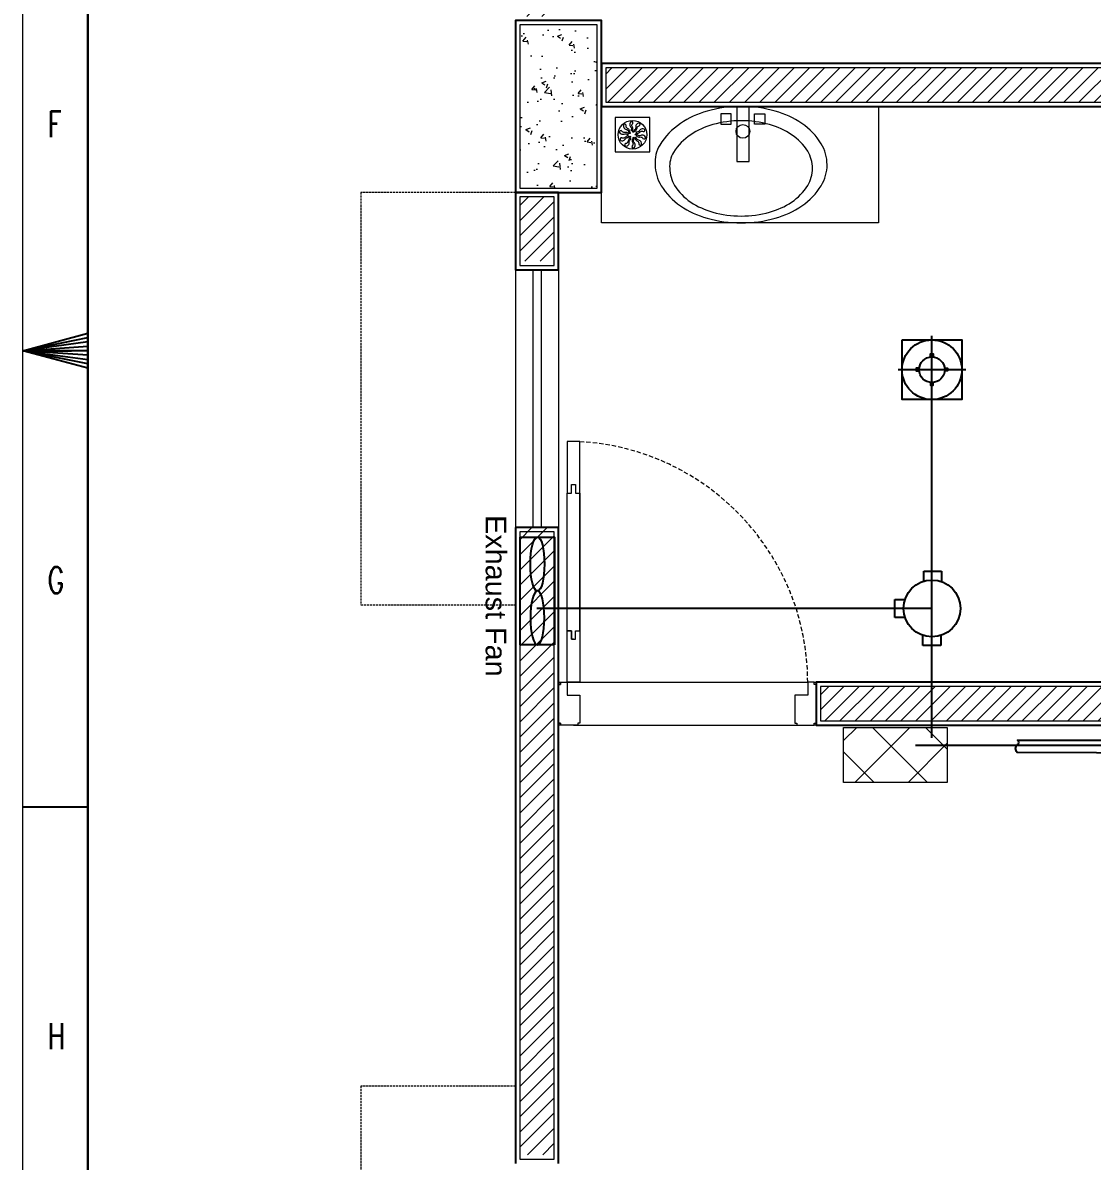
# Model space of a CAD drawing. Header units: inches. Extents: x 600 to 1500, y 304 to 941.
# Drawn here: x 599.6 to 724, y 528.2 to 660.7 of the extents above; entities that cross this region are included whole.
import ezdxf

# ---------------------------------------------------------------- set-up
doc = ezdxf.new("R2010")
doc.units = ezdxf.units.IN
doc.header["$MEASUREMENT"] = 0
doc.linetypes.add('DASH', pattern=[0.35, 0.25, -0.1])
doc.linetypes.add('DASHED', pattern=[0.75, 0.5, -0.25])
doc.layers.get('Defpoints').update_dxf_attribs({"lineweight": 0})
for name, color, linetype in [('Cables', 7, 'Continuous'), ('COLLUM', 1, 'Continuous'), ('Exhaust Fans', 7, 'Continuous'), ('Lights', 7, 'Continuous'), ('Plant Layout', 7, 'Continuous'), ('wall 05', 252, 'Continuous')]:
    doc.layers.add(name, color=color, linetype=linetype)
for name, color, linetype, lineweight in [('DOOR', 115, 'Continuous', 15), ('Glass', 5, 'Continuous', 9), ('HACTH', 8, 'Continuous', 9), ('I-WC----EXST', 7, 'Continuous', 15), ('I-WC----N', 7, 'Continuous', 15), ('Plaster Line', 252, 'Continuous', 15), ('Sunshed', 5, 'Continuous', 15), ('Switchboard', 30, 'Continuous', 13), ('WINDOW', 140, 'Continuous', 9)]:
    doc.layers.add(name, color=color, linetype=linetype, lineweight=lineweight)
doc.styles.get("Standard").update_dxf_attribs({"font": 'arial.ttf'})
doc.styles.add('TEG BORDER', font='txt_qlt.shx', dxfattribs={"width": 0.7, "bigfont": 'hztxt.shx'})
pattern_1 = [(45, (-409806.2414, -241566.439), (-0.8838834765, 0.8838834765), [])]

# ---------------------------------------------------------------- blocks, each defined once
blk = doc.blocks.new('252 BORDER A2')
at = {"linetype": 'Continuous'}
blk.add_line((5, 415), (5, 5), dxfattribs=at)
for p, q in [((5, 210), (0, 210)), ((1.25, 210), (3.75, 210)), ((0, 175), (5, 175))]:
    blk.add_line(p, q)
at = {"color": 5, "lineweight": 15}
blk.add_lwpolyline([(0, 420), (594, 420), (594, 0), (0, 0)], close=True, dxfattribs=at)
blk.add_lwpolyline([(5, 415), (589, 415), (589, 5), (5, 5)], close=True)
blk.add_lwpolyline([(0, 210), (5, 211.34), (5, 208.66), (0, 210), (5, 211.005), (5, 210.67), (0, 210), (5, 210.335), (5, 209.665), (0, 210), (5, 209.33), (5, 208.995), (0, 210)])
at = {"char_height": 2, "width": 2, "attachment_point": 1, "style": 'TEG BORDER'}
for s, insert in [('F', (1.91, 228.389)), ('G', (1.91, 193.389)), ('H', (1.91, 158.389))]:
    blk.add_mtext(s, dxfattribs=dict(at, insert=insert))
blk = doc.blocks.new('floor drain 01')
at = {"color": 0}
blk.add_lwpolyline([(-10, -10), (90, -10), (90, 90), (-10, 90)], close=True, dxfattribs=at)
for points in [[(13.6, 67.5, 0.191053), (14.8, 61, 0.194336), (21.9, 55.7, -0.272606), (28.5, 49.9, 1.040732), (32.5, 51, 0.091346), (31.8, 52.6, 0.160783), (25.3, 58.6, -0.323658), (21.5, 66.6, 0.91079)], [(34.8, 77.8, 0.191053), (32, 71.8, 0.194336), (34.6, 63.4, -0.272606), (36.5, 54.8, 1.040732), (40.4, 53.4, 0.091346), (40.8, 55, 0.160783), (39.1, 63.7, -0.323658), (40.7, 72.4, 0.91079)], [(58, 73.6, 0.191053), (52.2, 70.5, 0.194336), (49.4, 62.1, -0.272606), (45.9, 54, 1.040732), (48.2, 50.6, 0.091346), (49.4, 51.6, 0.160783), (53.2, 59.7, -0.323658), (59.6, 65.8, 0.91079)], [(2.5, 46.7, 0.191053), (7.2, 42.2, 0.194336), (16.1, 42.1, -0.272606), (24.9, 41.2, 1.040732), (27.4, 44.5, 0.091346), (26, 45.4, 0.160783), (17.2, 46.5, -0.323658), (9.4, 50.7, 0.91079)], [(5.7, 23.4, 0.191053), (12.2, 22.5, 0.194336), (19.4, 27.7, -0.272606), (27, 32.1, 1.040732), (27.2, 36.2, 0.091346), (25.5, 36.1, 0.160783), (17.7, 31.8, -0.323658), (9, 30.7, 0.91079)], [(74.3, 56.6, 0.191053), (67.8, 57.5, 0.194336), (60.6, 52.3, -0.272606), (53, 47.9, 1.040732), (52.8, 43.8, 0.091346), (54.5, 43.9, 0.160783), (62.3, 48.2, -0.323658), (71, 49.3, 0.91079)], [(77.5, 33.3, 0.191053), (72.8, 37.8, 0.194336), (63.9, 37.9, -0.272606), (55.1, 38.8, 1.040732), (52.6, 35.5, 0.091346), (54, 34.6, 0.160783), (62.8, 33.5, -0.323658), (70.6, 29.3, 0.91079)], [(22, 6.4, 0.191053), (27.8, 9.5, 0.194336), (30.6, 17.9, -0.272606), (34.1, 26, 1.040732), (31.8, 29.4, 0.091346), (30.6, 28.4, 0.160783), (26.8, 20.3, -0.323658), (20.4, 14.2, 0.91079)], [(45.2, 2.2, 0.191053), (48, 8.2, 0.194336), (45.4, 16.6, -0.272606), (43.5, 25.2, 1.040732), (39.6, 26.6, 0.091346), (39.2, 25, 0.160783), (40.9, 16.3, -0.323658), (39.3, 7.6, 0.91079)], [(66.4, 12.5, 0.191053), (65.2, 19, 0.194336), (58.1, 24.3, -0.272606), (51.5, 30.1, 1.040732), (47.5, 29, 0.091346), (48.2, 27.4, 0.160783), (54.7, 21.4, -0.323658), (58.5, 13.4, 0.91079)]]:
    blk.add_lwpolyline(points, format="xyb", close=True, dxfattribs=at)
for centre, radius in [((40, 40), 41.7), ((31.9, 45.2), 1.83), ((32.5, 33.9), 1.83), ((42.5, 49.3), 1.83), ((49.6, 40.5), 1.83), ((43.5, 31), 1.83)]:
    blk.add_circle(centre, radius, dxfattribs=at)
blk = doc.blocks.new('HANDWASH-02-PLAN')
at = {"layer": 'I-WC----N', "color": 2}
for points in [[(5.1, 0, 0.068513), (104.4, 13.6, 0.080648), (181.8, 49.6, 0.107051), (241.7, 112.3, 0.160603), (255.1, 169.3, 0.138041), (237.9, 230.4, 0.107051), (181.8, 289.1, 0.080648), (104.4, 325, 0.068513), (5.1, 338.7, 0.068513), (-94.2, 325, 0.080648), (-171.6, 289.1, 0.107051), (-227.7, 230.4, 0.138041), (-244.8, 169.3, 0.138041), (-227.7, 108.3, 0.107051), (-171.6, 49.6, 0.080648), (-94.2, 13.6, 0.068513)], [(5.1, 41.5, 0.067522), (87.7, 52.7, 0.079863), (151.9, 82.1, 0.107115), (201.7, 133.5, 0.162551), (212.8, 180.1, 0.139778), (198.6, 229.9, 0.107115), (151.9, 278.1, 0.079863), (87.7, 307.5, 0.067522), (5.1, 318.7, 0.067522), (-77.5, 307.5, 0.079863), (-141.7, 278.1, 0.107115), (-188.3, 229.9, 0.139778), (-202.5, 180.1, 0.139778), (-188.3, 130.3, 0.107115), (-141.7, 82.1, 0.079863), (-77.5, 52.7, 0.067522)]]:
    blk.add_lwpolyline(points, format="xyb", close=True, dxfattribs=at)
blk.add_circle((0, 72.3), 20, dxfattribs=at)
blk = doc.blocks.new('A$C01EB0BB3')
at = {"layer": 'I-WC----N', "color": 250, "ltscale": 0.5}
for points in [[(9.08, 6.42), (9.08, 0), (10.51, 0), (10.51, 6.42)], [(8.43, 2.06), (8.43, 0.85), (7.23, 0.85), (7.23, 2.06)], [(11.15, 2.06), (11.15, 0.85), (12.36, 0.85), (12.36, 2.06)]]:
    blk.add_lwpolyline(points, close=True, dxfattribs=at)
at = {"layer": 'I-WC----N', "color": 2, "xscale": 0.03999999999359716, "yscale": 0.03999999999359716, "zscale": 0.03999999999359716}
blk.add_blockref('HANDWASH-02-PLAN', (9.79, 0), dxfattribs=at)
blk = doc.blocks.new('A$C4F64215B')
at = {"layer": 'Defpoints'}
for points in [[(0, 5), (0.25, 5), (0.25, 4.75), (0, 4.75)], [(29.75, 5), (30, 5), (30, 4.75), (29.75, 4.75)], [(0, 0.25), (0.25, 0.25), (0.25, 0), (0, 0)], [(29.75, 0.25), (30, 0.25), (30, 0), (29.75, 0)]]:
    blk.add_lwpolyline(points, close=True, dxfattribs=at)
at = {"layer": 'DOOR'}
for points in [[(1.75, 10), (2, 10), (2, 11), (2.5, 11), (2.5, 5), (1, 5), (1, 11), (1.5, 11), (1.5, 10), (1.75, 10), (1.5, 10), (1.5, 11), (1, 11), (1, 27), (1.5, 27), (1.5, 28), (2, 28), (2, 27), (2.5, 27), (2.5, 11), (2.5, 33), (1, 33), (1, 27)], [(1, 5), (1, 3.5), (2.5, 3.5), (2.5, 0.25), (2.25, 0.25), (2.25, 0), (0.25, 0), (0.25, 0.25), (0, 0.25), (0, 4.75), (0.25, 4.75), (0.25, 5), (1, 5)], [(29, 5), (29, 3.5), (27.5, 3.5), (27.5, 0.25), (27.75, 0.25), (27.75, 0), (29.75, 0), (29.75, 0.25), (30, 0.25), (30, 4.75), (29.75, 4.75), (29.75, 5), (29, 5)]]:
    blk.add_lwpolyline(points, dxfattribs=at)
at = {"layer": 'DOOR', "linetype": 'DASHED', "lineweight": 0}
blk.add_arc((0.93, 4.97), 28.07, 0.0597, 86.7872, dxfattribs=at)
at = {"layer": 'HACTH', "lineweight": 0, "ltscale": 10}
for p, q in [((1.5, 5), (29, 5)), ((2.25, 0), (27.75, 0))]:
    blk.add_line(p, q, dxfattribs=at)

msp = doc.modelspace()

# ---------------------------------------------------------------- hatches: boundary and pattern name
at = {"layer": 'HACTH'}
h = msp.add_hatch(dxfattribs=at)
h.set_pattern_fill('ANSI31', color=256, scale=10, style=0)
h.set_pattern_definition(pattern_1)
h.paths.add_polyline_path([(842.44, 661.44), (846.44, 661.44), (846.44, 791.94), (842.44, 791.94)])
h.paths.add_polyline_path([(667.44, 655.44), (667.44, 651.44), (758.44, 651.44), (758.44, 583.44), (692.44, 583.44), (692.44, 579.44), (762.44, 579.44), (762.44, 651.44), (836.44, 651.44), (836.44, 655.44)])
h.paths.add_polyline_path([(657.44, 661.44), (661.44, 661.44), (661.44, 715.44), (657.44, 715.44)])
h = msp.add_hatch(dxfattribs=at)
h.set_pattern_fill('AR-CONC', color=256, scale=0.75, style=0)
h.set_pattern_definition([(50, (-409806.2414, -241566.439), (5.37945137, -0.470641012), [0.5625, -6.1875]), (355, (-409806.2414, -241566.439), (-1.040635, 5.641441), [0.45, -4.95]), (100.4514, (-409805.793, -241566.478), (4.338820363, 5.170796565), [0.478051425, -5.25856584]), (46.1842, (-409806.2414, -241564.939), (8.004307865, -1.24139261), [0.84375, -9.28125]), (96.6356, (-409805.574, -241565.0425), (7.00997029, 7.30588403), [0.71707716, -7.8878475]), (351.1842, (-409806.241, -241564.939), (7.00996459, 7.3058895), [0.675, -7.425]), (21, (-409805.4914, -241565.314), (4.47680289, -3.01964168), [0.5625, -6.1875]), (326, (-409805.4914, -241565.314), (1.82486499, 5.43862534), [0.45, -4.95]), (71.4514, (-409805.1183, -241565.5656), (6.301669714, 2.418978725), [0.478051425, -5.25856584]), (37.5, (-409806.2414, -241566.439), (0.091198915, 2.496703904), [0, -4.89, 0, -5.025, 0, -4.96875]), (7.5, (-409806.2414, -241566.439), (1.973021531, 2.958087839), [0, -2.865, 0, -4.7775, 0, -1.89375]), (327.5, (-409807.9139, -241566.439), (4.003668271, -0.169161538), [0, -1.875, 0, -5.85, 0, -7.7625]), (317.5, (-409808.664, -241566.439), (4.37389627, 0.750787367), [0, -2.4375, 0, -3.885, 0, -5.5125])])
h.paths.add_polyline_path([(666.44, 660.44), (657.44, 660.44), (657.44, 641.44), (666.44, 641.44)])
h = msp.add_hatch(dxfattribs=at)
h.set_pattern_fill('ANSI31', color=256, scale=10, style=0)
h.set_pattern_definition(pattern_1)
h.paths.add_polyline_path([(661.44, 640.44), (657.44, 640.44), (657.44, 632.94), (661.44, 632.94)])
h = msp.add_hatch(dxfattribs=at)
h.set_pattern_fill('ANSI31', color=256, scale=10, style=0)
h.set_pattern_definition(pattern_1)
h.paths.add_polyline_path([(657.44, 528.94), (661.44, 528.94), (661.44, 601.94), (657.44, 601.94)])
h.paths.add_polyline_path([(657.44, 413.44), (661.44, 413.44), (661.44, 455.94), (657.44, 455.94)])
h.paths.add_polyline_path([(669.44, 405.44), (669.44, 401.44), (715.44, 401.44), (715.44, 405.44)])
h.paths.add_polyline_path([(788.44, 405.44), (788.44, 401.44), (832.44, 401.44), (832.44, 405.44)])
h.paths.add_polyline_path([(847.44, 405.44), (847.44, 401.44), (888.44, 401.44), (888.44, 405.44)])
h.paths.add_polyline_path([(842.44, 415.44), (846.44, 415.44), (846.44, 473.94), (842.44, 473.94)])
h.paths.add_polyline_path([(842.44, 546.94), (846.44, 546.94), (846.44, 595.44), (842.44, 595.44)])
at = {"layer": 'Switchboard'}
h = msp.add_hatch(dxfattribs=at)
h.set_pattern_fill('ANSI37', color=256, scale=35, angle=180)
h.set_pattern_definition([(225, (969.7825, 1025.0694), (3.093592, -3.093592), []), (315, (969.7825, 1025.0694), (3.093592, 3.093592), [])])
h.paths.add_polyline_path([(695.12, 578.68), (695.12, 572.28), (707.18, 572.28), (707.18, 578.68)])

# ---------------------------------------------------------------- linework, layer by layer
for p, q in [((704.45, 595.7), (704.45, 596.87)), ((704.45, 596.87), (706.52, 596.87)), ((706.52, 596.87), (706.52, 595.64)), ((701.08, 591.49), (701.08, 593.56)), ((701.08, 593.56), (702.25, 593.56)), ((702.25, 591.49), (701.08, 591.49)), ((704.35, 588.22), (704.35, 589.39)), ((706.42, 589.39), (706.42, 588.22)), ((706.42, 588.22), (704.35, 588.22))]:
    msp.add_line(p, q)
at = {"color": 1}
msp.add_line((836.61, 576.57), (703.48, 576.57), dxfattribs=at)
for points in [[(705.23, 621.83), (705.23, 622.17), (705.53, 622.17), (705.53, 621.83)], [(703.89, 620.48), (703.56, 620.48), (703.56, 620.18), (703.9, 620.18)], [(706.87, 620.48), (707.21, 620.48), (707.2, 620.18), (706.87, 620.18)], [(705.23, 618.86), (705.23, 618.52), (705.53, 618.52), (705.53, 618.86)]]:
    msp.add_lwpolyline(points)
msp.add_lwpolyline([(761.33, 577.19, -0.56347), (761.33, 576.68, 0.367924), (761.4, 575.57), (715.32, 575.78, -0.456322), (715.33, 576.68, 0.605884), (715.33, 577.2)], format="xyb", close=True)
for centre, radius in [((705.39, 620.31), 1.49), ((705.39, 620.31), 1.49), ((705.39, 592.53), 3.31)]:
    msp.add_circle(centre, radius)
at = {"layer": 'Cables', "color": 3}
for p, q in [((705.39, 592.53), (705.39, 620.31)), ((705.39, 592.53), (659.42, 592.53)), ((705.39, 577.48), (705.39, 592.53))]:
    msp.add_line(p, q, dxfattribs=at)
at = {"layer": 'COLLUM'}
msp.add_lwpolyline([(656.94, 640.94), (666.94, 640.94), (666.94, 660.94), (656.94, 660.94)], close=True, dxfattribs=at)
at = {"layer": 'Exhaust Fans'}
msp.add_lwpolyline([(661.49, 588.29), (657.49, 588.29), (657.49, 600.84), (661.49, 600.84)], close=True, dxfattribs=at)
msp.add_ellipse((659.49, 597.7), major_axis=(0, -3.14), ratio=0.260631, dxfattribs=at)
at = {"layer": 'Exhaust Fans', "extrusion": (0, 0, -1)}
msp.add_ellipse((659.49, 591.43), major_axis=(0, 3.14), ratio=0.260631, dxfattribs=at)
at = {"layer": 'Glass', "ltscale": 10}
for points in [[(658.94, 631.94), (658.94, 601.94)], [(659.94, 631.94), (659.94, 601.94)]]:
    msp.add_lwpolyline(points, dxfattribs=at)
at = {"layer": 'I-WC----EXST'}
msp.add_lwpolyline([(699.19, 637.4), (666.94, 637.4), (666.94, 650.94), (699.19, 650.94)], close=True, dxfattribs=at)
at = {"layer": 'Lights', "color": 40}
for p, q in [((705.39, 616.37), (705.39, 624.25)), ((709.33, 620.31), (701.45, 620.31))]:
    msp.add_line(p, q, dxfattribs=at)
at = {"layer": 'Lights'}
msp.add_lwpolyline([(701.91, 623.79), (708.86, 623.79), (708.86, 616.83), (701.91, 616.83)], close=True, dxfattribs=at)
msp.add_circle((705.39, 620.31), 3.48, dxfattribs=at)
at = {"layer": 'Plant Layout', "lineweight": 13}
for p, q in [((662.94, 583.94), (690.94, 583.94)), ((662.94, 583.94), (690.94, 583.94)), ((663.69, 578.94), (690.19, 578.94)), ((663.69, 578.94), (690.19, 578.94))]:
    msp.add_line(p, q, dxfattribs=at)
at = {"layer": 'Plaster Line'}
for p, q in [((661.44, 601.44), (657.44, 601.44)), ((657.44, 601.44), (657.44, 528.44)), ((661.44, 528.44), (661.44, 601.44)), ((657.44, 528.44), (661.44, 528.44))]:
    msp.add_line(p, q, dxfattribs=at)
for points in [[(657.44, 641.44), (666.44, 641.44), (666.44, 660.44), (657.44, 660.44)], [(836.44, 655.44), (667.44, 655.44), (667.44, 651.44), (758.44, 651.44), (758.44, 583.44), (692.44, 583.44), (692.44, 579.44), (762.44, 579.44), (762.44, 651.44), (836.44, 651.44)], [(661.44, 640.44), (657.44, 640.44), (657.44, 632.44), (661.44, 632.44)]]:
    msp.add_lwpolyline(points, close=True, dxfattribs=at)
at = {"layer": 'Sunshed', "linetype": 'DASH'}
for points in [[(656.94, 631.94), (656.94, 640.94), (638.94, 640.94), (638.94, 592.94), (638.94, 592.94), (656.94, 592.94), (656.94, 601.94)], [(656.94, 527.94), (656.94, 536.94), (638.94, 536.94), (638.94, 447.44), (638.94, 447.44), (656.94, 447.44), (656.94, 455.94)]]:
    msp.add_lwpolyline(points, dxfattribs=at)
at = {"layer": 'Switchboard'}
msp.add_lwpolyline([(707.18, 572.28), (695.12, 572.28), (695.12, 578.68), (707.18, 578.68)], close=True, dxfattribs=at)
at = {"layer": 'wall 05'}
for p, q in [((661.94, 601.94), (656.94, 601.94)), ((656.94, 601.94), (656.94, 527.94)), ((661.94, 527.94), (661.94, 601.94))]:
    msp.add_line(p, q, dxfattribs=at)
for points in [[(836.94, 655.94), (666.94, 655.94), (666.94, 650.94), (757.94, 650.94), (757.94, 583.94), (691.94, 583.94), (691.94, 578.94), (762.94, 578.94), (762.94, 650.94), (836.94, 650.94)], [(661.94, 640.94), (656.94, 640.94), (656.94, 631.94), (661.94, 631.94)]]:
    msp.add_lwpolyline(points, close=True, dxfattribs=at)
at = {"layer": 'WINDOW', "linetype": 'Continuous', "ltscale": 10}
for points in [[(656.94, 631.94), (656.94, 601.94)], [(661.94, 631.94), (661.94, 601.94)]]:
    msp.add_lwpolyline(points, dxfattribs=at)

# ---------------------------------------------------------------- block references
at = {"xscale": 1.5163271442, "yscale": 1.5163271442, "zscale": 1.5163271442}
msp.add_blockref('252 BORDER A2', (599.61, 304.1), dxfattribs=at)
at = {"layer": 'DOOR', "lineweight": 0}
msp.add_blockref('A$C4F64215B', (661.94, 578.94), dxfattribs=at)
at = {"layer": 'I-WC----EXST', "rotation": 180}
msp.add_blockref('A$C01EB0BB3', (693.19, 650.95), dxfattribs=at)
at = {"layer": 'I-WC----N', "xscale": 0.0400000000372529, "yscale": 0.04000000000814907, "zscale": 0.04}
msp.add_blockref('floor drain 01', (668.95, 646.06), dxfattribs=at)

# ---------------------------------------------------------------- texts
msp.add_text('Exhaust Fan', height=2.3967, rotation=270).set_placement((653.47, 603.39))

doc.saveas('drawing.dxf')
